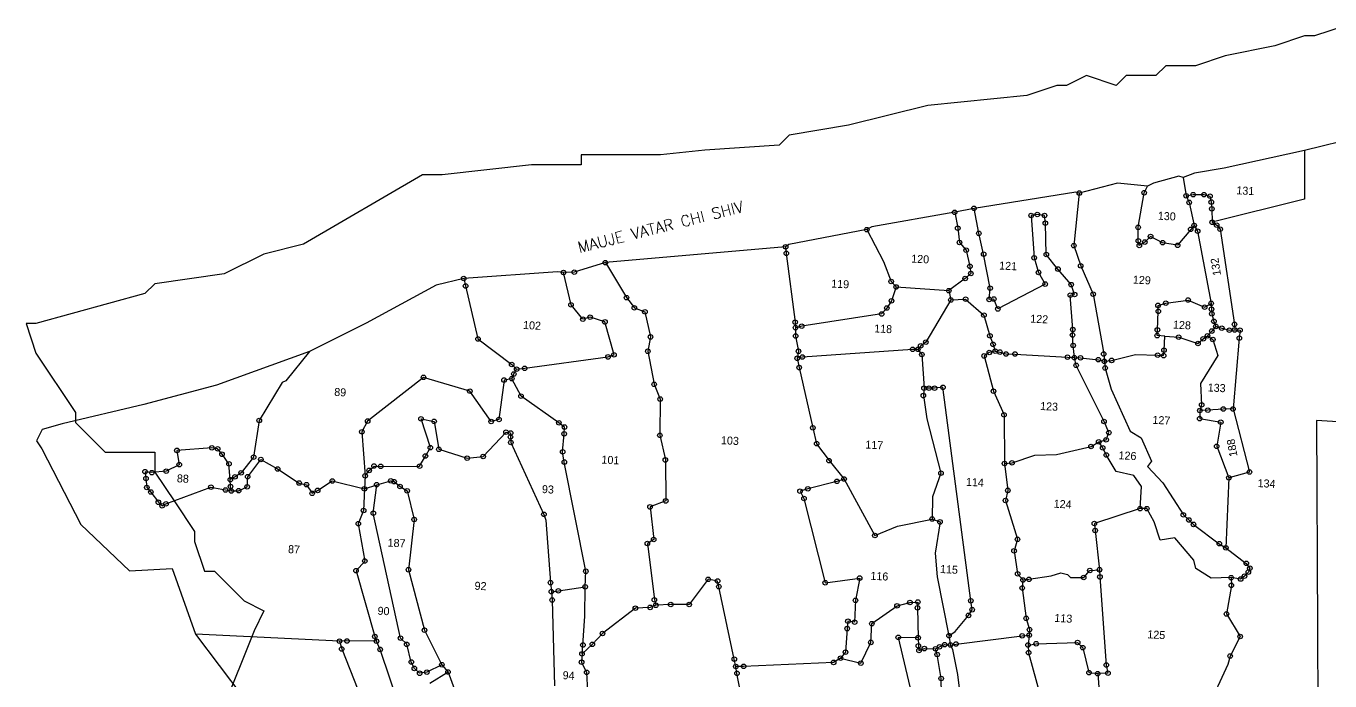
# Model space of a CAD drawing. Header units: metres. Extents: x 264236 to 267565, y 2149535 to 2151154.
# Drawn here: x 264236 to 265689, y 2150281 to 2151011 of the extents above; entities that cross this region are included whole.
import ezdxf

# ---------------------------------------------------------------- set-up
doc = ezdxf.new("R2010")
doc.units = ezdxf.units.M
doc.header["$LTSCALE"] = 0.3
for name, color, linetype in [('POLY_PARCEL', 6, 'Continuous'), ('SYM_STONE', 1, 'Continuous'), ('TEXT_MAPOUT', 7, 'Continuous'), ('TEXT_PARCEL', 7, 'Continuous'), ('V_BOUND_LINE', 7, 'Continuous'), ('VILLAGE BOUNDRY', 1, 'Continuous')]:
    doc.layers.add(name, color=color, linetype=linetype)
doc.styles.get("Standard").update_dxf_attribs({"font": 'simplex.shx'})
doc.styles.add('TEXT_MAP', font='', dxfattribs={"height": 1.8})
doc.styles.get('TEXT_MAP').set_extended_font_data('Kruti Dev 050')

msp = doc.modelspace()

# ---------------------------------------------------------------- linework, layer by layer
at = {"layer": 'POLY_PARCEL'}
for p, q in [((265660.9, 2150871.8), (265661.1, 2150817.8)), ((265482.4, 2150824.9), (265486, 2150832.3)), ((265525.9, 2150841.9), (265529.1, 2150821.5)), ((265410, 2150824.5), (265403.9, 2150765.9)), ((265475.6, 2150786.4), (265482.4, 2150824.9)), ((265529.1, 2150821.5), (265536.9, 2150822.8)), ((265529.1, 2150821.5), (265532.5, 2150814.1)), ((265536.9, 2150822.8), (265549, 2150822.8)), ((265549, 2150822.8), (265555.7, 2150821.1)), ((265555.7, 2150821.1), (265557.1, 2150814.5)), ((265661.1, 2150817.8), (265558.2, 2150792)), ((265271.1, 2150803.1), (265274.5, 2150785.4)), ((265298, 2150779.7), (265292.7, 2150807.5)), ((265532.5, 2150814.1), (265538.1, 2150788.4)), ((265557.1, 2150814.5), (265557.8, 2150806.9)), ((265557.8, 2150806.9), (265558.2, 2150792)), ((265363.2, 2150800.6), (265356.3, 2150799.6)), ((265356.3, 2150799.6), (265359.7, 2150752.3)), ((265371.3, 2150799.5), (265363.2, 2150800.6)), ((265372.2, 2150790.9), (265371.3, 2150799.5)), ((265373.2, 2150756.1), (265372.2, 2150790.9)), ((265558.2, 2150792), (265563.2, 2150788.7)), ((265563.2, 2150788.7), (265567.1, 2150784.3)), ((265173.2, 2150783.8), (265191.8, 2150748.4)), ((265274.5, 2150785.4), (265276.5, 2150769.5)), ((265303.4, 2150756.5), (265298, 2150779.7)), ((265475.8, 2150771.3), (265475.6, 2150786.4)), ((265489.5, 2150776.1), (265483, 2150769.9)), ((265502.9, 2150769.2), (265489.5, 2150776.1)), ((265534.2, 2150784.1), (265519.6, 2150766.3)), ((265538.1, 2150788.4), (265534.2, 2150784.1)), ((265538.1, 2150788.4), (265541.9, 2150782)), ((265541.9, 2150782), (265557, 2150701.6)), ((265567.1, 2150784.3), (265583, 2150678.2)), ((265082.6, 2150764.6), (265083.4, 2150757.3)), ((265276.5, 2150769.5), (265283.9, 2150760.9)), ((265283.9, 2150760.9), (265288.1, 2150742.8)), ((265403.9, 2150765.9), (265411.6, 2150743.5)), ((265476.9, 2150766.1), (265475.8, 2150771.3)), ((265483, 2150769.9), (265476.9, 2150766.1)), ((265519.6, 2150766.3), (265502.9, 2150769.2)), ((264881.7, 2150747), (264905.3, 2150708)), ((265083.4, 2150757.3), (265093.2, 2150680.7)), ((265191.8, 2150748.4), (265200.3, 2150726)), ((265310.6, 2150718.5), (265303.4, 2150756.5)), ((265359.7, 2150752.3), (265364.6, 2150736.1)), ((265386.2, 2150739.8), (265373.2, 2150756.1)), ((264843.4, 2150700), (264835, 2150736)), ((265289.1, 2150734.8), (265282.8, 2150729.3)), ((265288.1, 2150742.8), (265289.1, 2150734.8)), ((265364.6, 2150736.1), (265372, 2150723.1)), ((265400.9, 2150722.5), (265386.2, 2150739.8)), ((265411.6, 2150743.5), (265425.5, 2150711.9)), ((264723.8, 2150729.3), (264725.9, 2150721)), ((264725.9, 2150721), (264739.7, 2150661.9)), ((265200.3, 2150726), (265205.8, 2150719.9)), ((265205.8, 2150719.9), (265200.7, 2150704.4)), ((265205.8, 2150719.9), (265264.6, 2150715.8)), ((265282.8, 2150729.3), (265264.6, 2150715.8)), ((265264.6, 2150715.8), (265266.8, 2150705.4)), ((265309.6, 2150706), (265310.6, 2150718.5)), ((265372, 2150723.1), (265319.2, 2150695.4)), ((265404.8, 2150711.4), (265400.9, 2150722.5)), ((264905.3, 2150708), (264914, 2150696.6)), ((265200.7, 2150704.4), (265195.5, 2150696.4)), ((265266.8, 2150705.4), (265238.9, 2150658.4)), ((265266.8, 2150705.4), (265283.3, 2150706.3)), ((265283.3, 2150706.3), (265303.7, 2150688.4)), ((265314.7, 2150706.4), (265309.6, 2150706)), ((265319.2, 2150695.4), (265314.7, 2150706.4)), ((265400, 2150710.7), (265404.8, 2150711.4)), ((265402.8, 2150672.4), (265400, 2150710.7)), ((265425.5, 2150711.9), (265437.2, 2150645.2)), ((265497.8, 2150699.3), (265506.4, 2150701.8)), ((265506.4, 2150701.8), (265531.3, 2150705.3)), ((265531.3, 2150705.3), (265549.7, 2150697.3)), ((265549.7, 2150697.3), (265557, 2150701.6)), ((265557, 2150701.6), (265557.4, 2150695.1)), ((264856.6, 2150683.9), (264843.4, 2150700)), ((264914, 2150696.6), (264925.8, 2150692.2)), ((264925.8, 2150692.2), (264932, 2150664.2)), ((265189.7, 2150689.8), (265100.6, 2150676.2)), ((265195.5, 2150696.4), (265189.7, 2150689.8)), ((265303.7, 2150688.4), (265310.4, 2150665.4)), ((265497.1, 2150672), (265498.1, 2150692.7)), ((265498.1, 2150692.7), (265497.8, 2150699.3)), ((265557.4, 2150695.1), (265557.8, 2150689.9)), ((265557.8, 2150689.9), (265560.1, 2150681.5)), ((264864.7, 2150686.2), (264856.6, 2150683.9)), ((264881.2, 2150680.9), (264864.7, 2150686.2)), ((264891.4, 2150644.3), (264881.2, 2150680.9)), ((265093.2, 2150680.7), (265093.6, 2150674.5)), ((265100.6, 2150676.2), (265093.6, 2150674.5)), ((265093.6, 2150674.5), (265093.8, 2150665.2)), ((265402.5, 2150666.3), (265402.8, 2150672.4)), ((265562.2, 2150675.9), (265557.7, 2150670.7)), ((265560.1, 2150681.5), (265562.2, 2150675.9)), ((265562.2, 2150675.9), (265568.8, 2150673.9)), ((265568.8, 2150673.9), (265577.3, 2150671.7)), ((265583, 2150678.2), (265583.3, 2150672)), ((264739.7, 2150661.9), (264777.3, 2150633.5)), ((264932, 2150664.2), (264929.1, 2150648.2)), ((265093.8, 2150665.2), (265097, 2150648.2)), ((265238.9, 2150658.4), (265233.2, 2150654.3)), ((265310.4, 2150665.4), (265313.9, 2150655.9)), ((265403.2, 2150654.7), (265402.5, 2150666.3)), ((265496.8, 2150665.6), (265497.1, 2150672)), ((265505.5, 2150665.1), (265496.8, 2150665.6)), ((265504.5, 2150649.5), (265505.5, 2150665.1)), ((265505.5, 2150665.1), (265520.8, 2150663.9)), ((265520.8, 2150663.9), (265542.3, 2150656.8)), ((265542.3, 2150656.8), (265548.2, 2150662.1)), ((265548.2, 2150662.1), (265552.9, 2150665.4)), ((265557.7, 2150670.7), (265552.9, 2150665.4)), ((265552.9, 2150665.4), (265558.9, 2150661.3)), ((265558.9, 2150661.3), (265564.5, 2150643.5)), ((265577.3, 2150671.7), (265583.3, 2150672)), ((265588.4, 2150662.8), (265581.4, 2150583.9)), ((265583.3, 2150672), (265589.2, 2150671.7)), ((265589.2, 2150671.7), (265588.4, 2150662.8)), ((264552, 2150647.8), (264525.4, 2150615.2)), ((264884.6, 2150641.9), (264891.4, 2150644.3)), ((264929.1, 2150648.2), (264936.1, 2150611.4)), ((265097, 2150648.2), (265095.6, 2150640.4)), ((265224.2, 2150650.3), (265101.4, 2150641.8)), ((265230.1, 2150650.3), (265224.2, 2150650.3)), ((265233.2, 2150654.3), (265230.1, 2150650.3)), ((265230.1, 2150650.3), (265234.4, 2150644.6)), ((265234.4, 2150644.6), (265237, 2150607)), ((265309.7, 2150646.9), (265304, 2150643)), ((265316.3, 2150648.3), (265309.7, 2150646.9)), ((265313.9, 2150655.9), (265316.3, 2150648.3)), ((265316.3, 2150648.3), (265321.5, 2150647.3)), ((265321.5, 2150647.3), (265328.3, 2150645.2)), ((265328.3, 2150645.2), (265338.3, 2150645.1)), ((265338.3, 2150645.1), (265396.9, 2150641.7)), ((265404.5, 2150641.1), (265403.2, 2150654.7)), ((265437.2, 2150645.2), (265438, 2150637)), ((265446, 2150638), (265472.6, 2150644.5)), ((265472.6, 2150644.5), (265497.4, 2150643.9)), ((265497.4, 2150643.9), (265504, 2150643.3)), ((265504, 2150643.3), (265504.5, 2150649.5)), ((265564.5, 2150643.5), (265545, 2150612.3)), ((264777.3, 2150633.5), (264782.8, 2150628.3)), ((264782.8, 2150628.3), (264791.8, 2150629.2)), ((264791.8, 2150629.2), (264884.6, 2150641.9)), ((265101.4, 2150641.8), (265095.6, 2150640.4)), ((265095.6, 2150640.4), (265097.8, 2150630)), ((265097.8, 2150630), (265113, 2150562.9)), ((265304, 2150643), (265314.3, 2150603.7)), ((265396.9, 2150641.7), (265404.5, 2150641.1)), ((265404.5, 2150641.1), (265411.3, 2150640.9)), ((265406.5, 2150632.5), (265404.5, 2150641.1)), ((265437.6, 2150570), (265406.5, 2150632.5)), ((265411.3, 2150640.9), (265431.3, 2150638.8)), ((265431.3, 2150638.8), (265438, 2150637)), ((265438, 2150637), (265446, 2150638)), ((265438, 2150637), (265438.9, 2150629.5)), ((265438.9, 2150629.5), (265445.5, 2150606.1)), ((264525.4, 2150615.2), (264521.5, 2150613.3)), ((264679, 2150619.1), (264616.7, 2150570.4)), ((264730.7, 2150603.7), (264679, 2150619.1)), ((264768.8, 2150616.1), (264763.1, 2150572.2)), ((264777.4, 2150617.6), (264768.8, 2150616.1)), ((264777.4, 2150617.6), (264779.7, 2150622.9)), ((264787.7, 2150598.1), (264777.4, 2150617.6)), ((264779.7, 2150622.9), (264782.8, 2150628.3)), ((264521.5, 2150613.3), (264495.9, 2150571.1)), ((264754.4, 2150569.9), (264730.7, 2150603.7)), ((264936.1, 2150611.4), (264942.8, 2150594.9)), ((265237, 2150607), (265236.2, 2150598.8)), ((265242.5, 2150607.1), (265237, 2150607)), ((265248.7, 2150607.1), (265242.5, 2150607.1)), ((265258, 2150608), (265248.7, 2150607.1)), ((265289.1, 2150370.1), (265258, 2150608)), ((265314.3, 2150603.7), (265326.1, 2150577.4)), ((265445.5, 2150606.1), (265466.6, 2150559.1)), ((265545, 2150612.3), (265546.4, 2150588.5)), ((264829.9, 2150568.5), (264787.7, 2150598.1)), ((264942.8, 2150594.9), (264942.5, 2150554.5)), ((265236.2, 2150598.8), (265240.1, 2150573)), ((265546.4, 2150588.5), (265544.3, 2150582.1)), ((264495.9, 2150571.1), (264489.6, 2150530.2)), ((264686.6, 2150540.8), (264676.2, 2150572.9)), ((264676.2, 2150572.9), (264690.8, 2150570.1)), ((264763.1, 2150572.2), (264754.4, 2150569.9)), ((265240.1, 2150573), (265255.8, 2150512.4)), ((265326.1, 2150577.4), (265326.7, 2150523.1)), ((265544.3, 2150582.1), (265544.2, 2150573.1)), ((265544.2, 2150573.1), (265567.7, 2150569.2)), ((265553.3, 2150582.6), (265544.3, 2150582.1)), ((265570.5, 2150583.8), (265553.3, 2150582.6)), ((265581.4, 2150583.9), (265570.5, 2150583.8)), ((265581.4, 2150583.9), (265599.8, 2150513.6)), ((265844.3, 2150559.9), (265674.5, 2150571)), ((265674.5, 2150571), (265675.5, 2150338.4)), ((264616.7, 2150570.4), (264610.3, 2150558.4)), ((264610.3, 2150558.4), (264613.9, 2150509.4)), ((264690.8, 2150570.1), (264696.1, 2150538.9)), ((264745.5, 2150530.9), (264771, 2150558.1)), ((264771, 2150558.1), (264776.1, 2150557.1)), ((264776.1, 2150557.1), (264775.9, 2150552.7)), ((264836.2, 2150563.7), (264829.9, 2150568.5)), ((264834.1, 2150536.1), (264835.8, 2150556.2)), ((264835.8, 2150556.2), (264836.2, 2150563.7)), ((265113, 2150562.9), (265117.2, 2150545.2)), ((265443, 2150557.5), (265437.6, 2150570)), ((265439.9, 2150549.5), (265443, 2150557.5)), ((265466.6, 2150559.1), (265479.1, 2150551.6)), ((265567.7, 2150569.2), (265563.2, 2150542.3)), ((264775.9, 2150552.7), (264776.3, 2150546.5)), ((264776.3, 2150546.5), (264813.2, 2150466.4)), ((264942.5, 2150554.5), (264948.6, 2150527.1)), ((265117.2, 2150545.2), (265131, 2150526.3)), ((265384.5, 2150533.2), (265423.1, 2150542)), ((265423.1, 2150542), (265431.7, 2150547.3)), ((265431.7, 2150547.3), (265439.9, 2150549.5)), ((265436.1, 2150540.6), (265431.7, 2150547.3)), ((265479.1, 2150551.6), (265490.6, 2150525.6)), ((265563.2, 2150542.3), (265576.7, 2150507.2)), ((264443, 2150540.5), (264404.1, 2150537.7)), ((264404.1, 2150537.7), (264406.7, 2150521.8)), ((264449.5, 2150539.5), (264443, 2150540.5)), ((264454.4, 2150533.4), (264449.5, 2150539.5)), ((264462.1, 2150522.7), (264454.4, 2150533.4)), ((264489.6, 2150530.2), (264475.7, 2150512.7)), ((264483, 2150508.4), (264497.7, 2150527.6)), ((264497.7, 2150527.6), (264516.4, 2150517)), ((264674.7, 2150520.1), (264681.1, 2150531.4)), ((264681.1, 2150531.4), (264686.6, 2150540.8)), ((264696.1, 2150538.9), (264727.6, 2150529)), ((264727.6, 2150529), (264745.5, 2150530.9)), ((264835.9, 2150524.7), (264834.1, 2150536.1)), ((264948.6, 2150527.1), (264949, 2150481.4)), ((265335, 2150523.9), (265360.4, 2150532.3)), ((265360.4, 2150532.3), (265384.5, 2150533.2)), ((265440.1, 2150532.6), (265436.1, 2150540.6)), ((265451, 2150514.1), (265440.1, 2150532.6)), ((264376.1, 2150512.9), (264368.6, 2150514)), ((264368.6, 2150514), (264369.6, 2150506.4)), ((264392.2, 2150514.6), (264376.1, 2150512.9)), ((264406.7, 2150521.8), (264392.2, 2150514.6)), ((264463.6, 2150505.1), (264462.1, 2150522.7)), ((264475.7, 2150512.7), (264468.9, 2150508.3)), ((264516.4, 2150517), (264540.4, 2150501.3)), ((264613.9, 2150509.4), (264618.4, 2150515.4)), ((264618.4, 2150515.4), (264623.8, 2150520.3)), ((264623.8, 2150520.3), (264631.3, 2150519.9)), ((264631.3, 2150519.9), (264674.7, 2150520.1)), ((264859.9, 2150403), (264835.9, 2150524.7)), ((265131, 2150526.3), (265147.8, 2150505.8)), ((265255.8, 2150512.4), (265246.2, 2150485.9)), ((265326.7, 2150523.1), (265335, 2150523.9)), ((265326.7, 2150523.1), (265330.3, 2150493.1)), ((265470.8, 2150509.6), (265451, 2150514.1)), ((265490.6, 2150525.6), (265485.9, 2150519.8)), ((265485.9, 2150519.8), (265503.3, 2150501.6)), ((265599.8, 2150513.6), (265576.7, 2150507.2)), ((264369.6, 2150506.4), (264370.5, 2150496.4)), ((264468.9, 2150508.3), (264463.6, 2150505.1)), ((264463.9, 2150497.4), (264463.6, 2150505.1)), ((264482.4, 2150497.1), (264483, 2150508.4)), ((264540.4, 2150501.3), (264548.5, 2150499.5)), ((264548.5, 2150499.5), (264554.9, 2150489.9)), ((264560.9, 2150493.1), (264577.3, 2150503.6)), ((264577.3, 2150503.6), (264613.1, 2150494.8)), ((264613.9, 2150509.4), (264613.1, 2150494.8)), ((264613.1, 2150494.8), (264626.8, 2150499.5)), ((264623, 2150467.8), (264626.8, 2150499.5)), ((264626.8, 2150499.5), (264642.5, 2150503.8)), ((264642.5, 2150503.8), (264646.2, 2150502.9)), ((264646.2, 2150502.9), (264652.8, 2150497.5)), ((265139.8, 2150503.2), (265107.4, 2150494.9)), ((265147.8, 2150505.8), (265139.8, 2150503.2)), ((265147.8, 2150505.8), (265182.2, 2150442.9)), ((265479.5, 2150497.5), (265470.8, 2150509.6)), ((265503.3, 2150501.6), (265526, 2150465.9)), ((265576.7, 2150507.2), (265573.4, 2150429.1)), ((264370.5, 2150496.4), (264375, 2150491.3)), ((264375, 2150491.3), (264383.4, 2150479.9)), ((264391.9, 2150478.1), (264442, 2150496.8)), ((264442, 2150496.8), (264458.3, 2150493.6)), ((264458.3, 2150493.6), (264464.8, 2150492.5)), ((264464.8, 2150492.5), (264463.9, 2150497.4)), ((264464.8, 2150492.5), (264472.9, 2150492.8)), ((264472.9, 2150492.8), (264482.4, 2150497.1)), ((264554.9, 2150489.9), (264560.9, 2150493.1)), ((264613.1, 2150494.8), (264612.2, 2150470.8)), ((264652.8, 2150497.5), (264660.8, 2150492.6)), ((264660.8, 2150492.6), (264668.6, 2150460.7)), ((265107.4, 2150494.9), (265098.7, 2150492.2)), ((265098.7, 2150492.2), (265103.1, 2150484.1)), ((265103.1, 2150484.1), (265126.8, 2150390.2)), ((265246.2, 2150485.9), (265246, 2150461.2)), ((265330.3, 2150493.1), (265327.8, 2150481.9)), ((265477.8, 2150472.8), (265479.5, 2150497.5)), ((264383.4, 2150479.9), (264387.6, 2150475.9)), ((264387.6, 2150475.9), (264391.9, 2150478.1)), ((264612.2, 2150470.8), (264606.3, 2150456)), ((264949, 2150481.4), (264931.5, 2150474.7)), ((264931.5, 2150474.7), (264935.6, 2150438.4)), ((265327.8, 2150481.9), (265341.1, 2150438.6)), ((265477.8, 2150472.8), (265426.8, 2150456.2)), ((265485.3, 2150472.8), (265477.8, 2150472.8)), ((265493.4, 2150458.1), (265485.3, 2150472.8)), ((264606.3, 2150456), (264613.5, 2150414.4)), ((264653.4, 2150328.5), (264623, 2150467.8)), ((264668.6, 2150460.7), (264662.2, 2150404.7)), ((264813.2, 2150466.4), (264815.3, 2150460.1)), ((264815.3, 2150460.1), (264820.6, 2150390.3)), ((265207.2, 2150453.3), (265246, 2150461.2)), ((265246, 2150461.2), (265254.8, 2150458)), ((265254.8, 2150458), (265249.5, 2150423.2)), ((265426.8, 2150456.2), (265427.7, 2150448.4)), ((265500.1, 2150437.5), (265493.4, 2150458.1)), ((265526, 2150465.9), (265532.2, 2150460.2)), ((265532.2, 2150460.2), (265537.3, 2150455.2)), ((265537.3, 2150455.2), (265566.1, 2150433.7)), ((265182.2, 2150442.9), (265207.2, 2150453.3)), ((265427.7, 2150448.4), (265432.5, 2150404.7)), ((265516.5, 2150440.3), (265500.1, 2150437.5)), ((265537.6, 2150415.2), (265516.5, 2150440.3)), ((264935.6, 2150438.4), (264928.5, 2150434)), ((264928.5, 2150434), (264936.3, 2150371.2)), ((265341.1, 2150438.6), (265337.3, 2150425.7)), ((265337.3, 2150425.7), (265341.3, 2150400.1)), ((265566.1, 2150433.7), (265573.4, 2150429.1)), ((265573.4, 2150429.1), (265596.2, 2150411.8)), ((264613.5, 2150414.4), (264603.8, 2150403.6)), ((265249.5, 2150423.2), (265251.6, 2150396.8)), ((265539.9, 2150405.9), (265537.6, 2150415.2)), ((265596.2, 2150411.8), (265600.1, 2150406.5)), ((264603.8, 2150403.6), (264624.8, 2150330.2)), ((264662.2, 2150404.7), (264680.1, 2150337.3)), ((264859.2, 2150385.6), (264859.9, 2150403)), ((265251.6, 2150396.8), (265264.7, 2150331.2)), ((265341.3, 2150400.1), (265347.2, 2150393.3)), ((265353.9, 2150394), (265378.5, 2150397.8)), ((265378.5, 2150397.8), (265389.3, 2150401.1)), ((265389.3, 2150401.1), (265396.8, 2150399.3)), ((265396.8, 2150399.3), (265400.1, 2150396)), ((265414.9, 2150396), (265421.8, 2150403.8)), ((265421.8, 2150403.8), (265432.5, 2150404.7)), ((265432.5, 2150404.7), (265433, 2150396.7)), ((265433, 2150396.7), (265440.1, 2150298.5)), ((265557, 2150395.2), (265539.9, 2150405.9)), ((265594.1, 2150397.5), (265589.8, 2150394.3)), ((265598.5, 2150402.1), (265594.1, 2150397.5)), ((265600.1, 2150406.5), (265598.5, 2150402.1)), ((264820.6, 2150390.3), (264821.5, 2150380.2)), ((264829.3, 2150381.2), (264859.2, 2150385.6)), ((264858.9, 2150352.9), (264859.2, 2150385.6)), ((264996.3, 2150394), (264975.2, 2150365.9)), ((265006.8, 2150392.1), (264996.3, 2150394)), ((265008.2, 2150385.8), (265006.8, 2150392.1)), ((265025.4, 2150305.1), (265008.2, 2150385.8)), ((265126.8, 2150390.2), (265165.2, 2150395.4)), ((265165.2, 2150395.4), (265160.5, 2150370.6)), ((265347.2, 2150393.3), (265346.4, 2150384.4)), ((265346.4, 2150384.4), (265350.8, 2150350.5)), ((265347.2, 2150393.3), (265353.9, 2150394)), ((265400.1, 2150396), (265414.9, 2150396)), ((265579.3, 2150395.9), (265557, 2150395.2)), ((265579.5, 2150387.3), (265574.1, 2150355.4)), ((265589.8, 2150394.3), (265579.3, 2150395.9)), ((265579.3, 2150395.9), (265579.5, 2150387.3)), ((264821.5, 2150380.2), (264829.3, 2150381.2)), ((264821.5, 2150380.2), (264822.4, 2150370.9)), ((264822.4, 2150370.9), (264825, 2150275.4)), ((264936.3, 2150371.2), (264938, 2150365.1)), ((265160.5, 2150370.6), (265159.6, 2150346.3)), ((265206.9, 2150364.4), (265221.2, 2150368.2)), ((265221.2, 2150368.2), (265230, 2150368.7)), ((265230, 2150368.7), (265229.7, 2150362.2)), ((265290.6, 2150360.1), (265289.1, 2150370.1)), ((264856.7, 2150320.8), (264858.9, 2150352.9)), ((264915.2, 2150361.8), (264878.5, 2150333.7)), ((264931.7, 2150362.7), (264915.2, 2150361.8)), ((264938, 2150365.1), (264931.7, 2150362.7)), ((264954.6, 2150365.9), (264938, 2150365.1)), ((264975.2, 2150365.9), (264954.6, 2150365.9)), ((265178.7, 2150344.6), (265206.9, 2150364.4)), ((265229.7, 2150362.2), (265230.3, 2150328.9)), ((265271.5, 2150335.7), (265286.5, 2150353.8)), ((265286.5, 2150353.8), (265290.6, 2150360.1)), ((265574.1, 2150355.4), (265589.3, 2150330.2)), ((265151.3, 2150339.1), (265149.4, 2150312.8)), ((265152.1, 2150347.3), (265151.3, 2150339.1)), ((265159.6, 2150346.3), (265152.1, 2150347.3)), ((265177.6, 2150323.7), (265178.7, 2150344.6)), ((265350.8, 2150350.5), (265354.5, 2150337.9)), ((265354.5, 2150337.9), (265354.1, 2150331.8)), ((265675.5, 2150338.4), (265676.3, 2150216)), ((264585.3, 2150325.1), (264424.7, 2150333)), ((264593.6, 2150325.3), (264585.3, 2150325.1)), ((264585.3, 2150325.1), (264587.8, 2150316.4)), ((264626.6, 2150325), (264593.6, 2150325.3)), ((264624.8, 2150330.2), (264626.6, 2150325)), ((264630.6, 2150315.9), (264626.6, 2150325)), ((264660.3, 2150321.6), (264653.4, 2150328.5)), ((264680.1, 2150337.3), (264699.4, 2150298.8)), ((264878.5, 2150333.7), (264867.2, 2150321.6)), ((265166.5, 2150300.6), (265177.6, 2150323.7)), ((265230.3, 2150328.9), (265208.2, 2150329.3)), ((265208.2, 2150329.3), (265222.8, 2150266.4)), ((265230.3, 2150328.9), (265230.6, 2150319.9)), ((265264.7, 2150331.2), (265271.5, 2150335.7)), ((265264.7, 2150331.2), (265266.4, 2150320.8)), ((265272.6, 2150321.9), (265346.3, 2150331.1)), ((265346.3, 2150331.1), (265354.1, 2150331.8)), ((265354.1, 2150331.8), (265352.9, 2150320.8)), ((265361.9, 2150322.2), (265408.1, 2150323.6)), ((265408.1, 2150323.6), (265413.9, 2150317.8)), ((265589.3, 2150330.2), (265578.2, 2150308.5)), ((264587.8, 2150316.4), (264621.9, 2150230.6)), ((264659, 2150232.1), (264630.6, 2150315.9)), ((264665.4, 2150301.8), (264660.3, 2150321.6)), ((264855.7, 2150310.9), (264855.2, 2150301.6)), ((264867.2, 2150321.6), (264855.7, 2150310.9)), ((264855.7, 2150310.9), (264856.7, 2150320.8)), ((265149.4, 2150312.8), (265143.9, 2150306.2)), ((265230.6, 2150319.9), (265231.3, 2150314.7)), ((265231.3, 2150314.7), (265237.3, 2150316.8)), ((265237.3, 2150316.8), (265249.7, 2150316.5)), ((265249.7, 2150316.5), (265254.2, 2150318.7)), ((265251.6, 2150310.2), (265249.7, 2150316.5)), ((265256.1, 2150283.5), (265251.6, 2150310.2)), ((265254.2, 2150318.7), (265259.9, 2150321.2)), ((265259.9, 2150321.2), (265266.4, 2150320.8)), ((265266.4, 2150320.8), (265272.6, 2150321.9)), ((265266.4, 2150320.8), (265268.7, 2150315.9)), ((265268.7, 2150315.9), (265274.3, 2150287.9)), ((265352.9, 2150320.8), (265361.9, 2150322.2)), ((265352.9, 2150320.8), (265353.5, 2150312.2)), ((265353.5, 2150312.2), (265416.5, 2150079.4)), ((265413.9, 2150317.8), (265420.8, 2150290)), ((264668.8, 2150294.7), (264665.4, 2150301.8)), ((264674.7, 2150289.3), (264668.8, 2150294.7)), ((264699.4, 2150298.8), (264682.7, 2150290.6)), ((264699.4, 2150298.8), (264706.3, 2150290.7)), ((264855.2, 2150301.6), (264860.8, 2150290.3)), ((265027.2, 2150296.8), (265025.4, 2150305.1)), ((265035.8, 2150297), (265027.2, 2150296.8)), ((265028.4, 2150289.2), (265027.2, 2150296.8)), ((265136.1, 2150301.4), (265035.8, 2150297)), ((265143.9, 2150306.2), (265136.1, 2150301.4)), ((265143.9, 2150306.2), (265166.5, 2150300.6)), ((265440.1, 2150298.5), (265442, 2150289.4)), ((265575.6, 2150299), (265553.1, 2150250.1)), ((265578.2, 2150308.5), (265575.6, 2150299)), ((264682.7, 2150290.6), (264674.7, 2150289.3)), ((264706.3, 2150290.7), (264685.9, 2150278)), ((264706.3, 2150290.7), (264713.3, 2150272.5)), ((264860.8, 2150290.3), (264863, 2150242.8)), ((265038.7, 2150236.2), (265028.4, 2150289.2)), ((265256.9, 2150238.1), (265256.1, 2150283.5)), ((265274.3, 2150287.9), (265279.6, 2150242.7)), ((265420.8, 2150290), (265430.5, 2150288.9)), ((265442, 2150289.4), (265430.5, 2150288.9)), ((265430.5, 2150288.9), (265433.7, 2150247.7))]:
    msp.add_line(p, q, dxfattribs=at)
at = {"layer": 'SYM_STONE'}
for centre in [(265410, 2150824.5), (265482.4, 2150824.9), (265529.1, 2150821.5), (265536.9, 2150822.8), (265549, 2150822.8), (265555.7, 2150821.1), (265271.1, 2150803.1), (265292.7, 2150807.5), (265363.2, 2150800.6), (265532.5, 2150814.1), (265557.1, 2150814.5), (265557.8, 2150806.9), (265356.3, 2150799.6), (265371.3, 2150799.5), (265372.2, 2150790.9), (265475.6, 2150786.4), (265538.1, 2150788.4), (265558.2, 2150792), (265563.2, 2150788.7), (265173.2, 2150783.8), (265274.5, 2150785.4), (265298, 2150779.7), (265489.5, 2150776.1), (265534.2, 2150784.1), (265541.9, 2150782), (265567.1, 2150784.3), (265082.6, 2150764.6), (265083.4, 2150757.3), (265276.5, 2150769.5), (265283.9, 2150760.9), (265403.9, 2150765.9), (265475.8, 2150771.3), (265476.9, 2150766.1), (265483, 2150769.9), (265502.9, 2150769.2), (265519.6, 2150766.3), (264881.7, 2150747), (265288.1, 2150742.8), (265303.4, 2150756.5), (265359.7, 2150752.3), (265373.2, 2150756.1), (265411.6, 2150743.5), (264723.8, 2150729.3), (264835, 2150736), (264847.1, 2150736.4), (265282.8, 2150729.3), (265289.1, 2150734.8), (265364.6, 2150736.1), (265386.2, 2150739.8), (264725.9, 2150721), (265200.3, 2150726), (265205.8, 2150719.9), (265264.6, 2150715.8), (265310.6, 2150718.5), (265372, 2150723.1), (265400.9, 2150722.5), (264843.4, 2150700), (264905.3, 2150708), (265200.7, 2150704.4), (265266.8, 2150705.4), (265283.3, 2150706.3), (265309.6, 2150706), (265314.7, 2150706.4), (265400, 2150710.7), (265404.8, 2150711.4), (265425.5, 2150711.9), (265497.8, 2150699.3), (265506.4, 2150701.8), (265531.3, 2150705.3), (265557, 2150701.6), (264864.7, 2150686.2), (264914, 2150696.6), (264925.8, 2150692.2), (265189.7, 2150689.8), (265195.5, 2150696.4), (265303.7, 2150688.4), (265319.2, 2150695.4), (265498.1, 2150692.7), (265549.7, 2150697.3), (265557.4, 2150695.1), (265557.8, 2150689.9), (264856.6, 2150683.9), (264881.2, 2150680.9), (265093.2, 2150680.7), (265093.6, 2150674.5), (265100.6, 2150676.2), (265402.8, 2150672.4), (265497.1, 2150672), (265557.7, 2150670.7), (265560.1, 2150681.5), (265562.2, 2150675.9), (265568.8, 2150673.9), (265577.3, 2150671.7), (265583, 2150678.2), (265583.3, 2150672), (265589.2, 2150671.7), (264739.7, 2150661.9), (264932, 2150664.2), (265093.8, 2150665.2), (265238.9, 2150658.4), (265310.4, 2150665.4), (265313.9, 2150655.9), (265402.5, 2150666.3), (265496.8, 2150665.6), (265520.8, 2150663.9), (265542.3, 2150656.8), (265548.2, 2150662.1), (265552.9, 2150665.4), (265558.9, 2150661.3), (265588.4, 2150662.8), (264884.6, 2150641.9), (264891.4, 2150644.3), (264929.1, 2150648.2), (265097, 2150648.2), (265101.4, 2150641.8), (265224.2, 2150650.3), (265230.1, 2150650.3), (265233.2, 2150654.3), (265234.4, 2150644.6), (265304, 2150643), (265309.7, 2150646.9), (265316.3, 2150648.3), (265321.5, 2150647.3), (265328.3, 2150645.2), (265338.3, 2150645.1), (265396.9, 2150641.7), (265403.2, 2150654.7), (265404.5, 2150641.1), (265411.3, 2150640.9), (265437.2, 2150645.2), (265497.4, 2150643.9), (265504, 2150643.3), (265504.5, 2150649.5), (264777.3, 2150633.5), (264782.8, 2150628.3), (264791.8, 2150629.2), (265095.6, 2150640.4), (265097.8, 2150630), (265406.5, 2150632.5), (265431.3, 2150638.8), (265438, 2150637), (265438.9, 2150629.5), (265446, 2150638), (264679, 2150619.1), (264768.8, 2150616.1), (264777.4, 2150617.6), (264779.7, 2150622.9), (264730.7, 2150603.7), (264787.7, 2150598.1), (264936.1, 2150611.4), (265236.2, 2150598.8), (265237, 2150607), (265242.5, 2150607.1), (265248.7, 2150607.1), (265258, 2150608), (265314.3, 2150603.7), (264942.8, 2150594.9), (265546.4, 2150588.5), (265553.3, 2150582.6), (265570.5, 2150583.8), (265581.4, 2150583.9), (264495.9, 2150571.1), (264616.7, 2150570.4), (264676.2, 2150572.9), (264690.8, 2150570.1), (264754.4, 2150569.9), (264763.1, 2150572.2), (264829.9, 2150568.5), (265326.1, 2150577.4), (265437.6, 2150570), (265544.2, 2150573.1), (265544.3, 2150582.1), (265567.7, 2150569.2), (264610.3, 2150558.4), (264771, 2150558.1), (264776.1, 2150557.1), (264835.8, 2150556.2), (264836.2, 2150563.7), (264942.5, 2150554.5), (265113, 2150562.9), (265443, 2150557.5), (264443, 2150540.5), (264449.5, 2150539.5), (264686.6, 2150540.8), (264696.1, 2150538.9), (264775.9, 2150552.7), (264776.3, 2150546.5), (265117.2, 2150545.2), (265423.1, 2150542), (265431.7, 2150547.3), (265436.1, 2150540.6), (265439.9, 2150549.5), (265563.2, 2150542.3), (264404.1, 2150537.7), (264454.4, 2150533.4), (264489.6, 2150530.2), (264497.7, 2150527.6), (264681.1, 2150531.4), (264727.6, 2150529), (264745.5, 2150530.9), (264834.1, 2150536.1), (264835.9, 2150524.7), (264948.6, 2150527.1), (265131, 2150526.3), (265440.1, 2150532.6), (264368.6, 2150514), (264376.1, 2150512.9), (264392.2, 2150514.6), (264406.7, 2150521.8), (264462.1, 2150522.7), (264475.7, 2150512.7), (264516.4, 2150517), (264618.4, 2150515.4), (264623.8, 2150520.3), (264631.3, 2150519.9), (264674.7, 2150520.1), (265255.8, 2150512.4), (265326.7, 2150523.1), (265335, 2150523.9), (265599.8, 2150513.6), (264369.6, 2150506.4), (264370.5, 2150496.4), (264442, 2150496.8), (264463.6, 2150505.1), (264463.9, 2150497.4), (264468.9, 2150508.3), (264482.4, 2150497.1), (264483, 2150508.4), (264540.4, 2150501.3), (264548.5, 2150499.5), (264577.3, 2150503.6), (264613.9, 2150509.4), (264626.8, 2150499.5), (264642.5, 2150503.8), (264646.2, 2150502.9), (264652.8, 2150497.5), (265139.8, 2150503.2), (265147.8, 2150505.8), (265576.7, 2150507.2), (264375, 2150491.3), (264458.3, 2150493.6), (264464.8, 2150492.5), (264472.9, 2150492.8), (264554.9, 2150489.9), (264560.9, 2150493.1), (264613.1, 2150494.8), (264660.8, 2150492.6), (264949, 2150481.4), (265098.7, 2150492.2), (265103.1, 2150484.1), (265107.4, 2150494.9), (265327.8, 2150481.9), (265330.3, 2150493.1), (264383.4, 2150479.9), (264387.6, 2150475.9), (264391.9, 2150478.1), (264612.2, 2150470.8), (264623, 2150467.8), (264813.2, 2150466.4), (264931.5, 2150474.7), (265477.8, 2150472.8), (265485.3, 2150472.8), (264606.3, 2150456), (264668.6, 2150460.7), (265246, 2150461.2), (265254.8, 2150458), (265426.8, 2150456.2), (265526, 2150465.9), (265532.2, 2150460.2), (265537.3, 2150455.2), (264935.6, 2150438.4), (265182.2, 2150442.9), (265341.1, 2150438.6), (265427.7, 2150448.4), (264928.5, 2150434), (265337.3, 2150425.7), (265566.1, 2150433.7), (265573.4, 2150429.1), (264613.5, 2150414.4), (265596.2, 2150411.8), (264603.8, 2150403.6), (264662.2, 2150404.7), (264859.9, 2150403), (264996.3, 2150394), (265165.2, 2150395.4), (265341.3, 2150400.1), (265353.9, 2150394), (265414.9, 2150396), (265421.8, 2150403.8), (265432.5, 2150404.7), (265433, 2150396.7), (265579.3, 2150395.9), (265589.8, 2150394.3), (265594.1, 2150397.5), (265598.5, 2150402.1), (265600.1, 2150406.5), (264820.6, 2150390.3), (264821.5, 2150380.2), (264829.3, 2150381.2), (264859.2, 2150385.6), (265006.8, 2150392.1), (265008.2, 2150385.8), (265126.8, 2150390.2), (265346.4, 2150384.4), (265347.2, 2150393.3), (265579.5, 2150387.3), (264822.4, 2150370.9), (264936.3, 2150371.2), (264938, 2150365.1), (264954.6, 2150365.9), (264975.2, 2150365.9), (265160.5, 2150370.6), (265221.2, 2150368.2), (265230, 2150368.7), (265289.1, 2150370.1), (264915.2, 2150361.8), (264931.7, 2150362.7), (265206.9, 2150364.4), (265229.7, 2150362.2), (265286.5, 2150353.8), (265290.6, 2150360.1), (265350.8, 2150350.5), (265574.1, 2150355.4), (264680.1, 2150337.3), (265151.3, 2150339.1), (265152.1, 2150347.3), (265159.6, 2150346.3), (265178.7, 2150344.6), (265354.5, 2150337.9), (264585.3, 2150325.1), (264593.6, 2150325.3), (264624.8, 2150330.2), (264626.6, 2150325), (264653.4, 2150328.5), (264660.3, 2150321.6), (264867.2, 2150321.6), (264878.5, 2150333.7), (265177.6, 2150323.7), (265208.2, 2150329.3), (265230.3, 2150328.9), (265259.9, 2150321.2), (265264.7, 2150331.2), (265272.6, 2150321.9), (265346.3, 2150331.1), (265354.1, 2150331.8), (265361.9, 2150322.2), (265408.1, 2150323.6), (265589.3, 2150330.2), (264587.8, 2150316.4), (264630.6, 2150315.9), (264855.7, 2150310.9), (264856.7, 2150320.8), (265149.4, 2150312.8), (265230.6, 2150319.9), (265231.3, 2150314.7), (265237.3, 2150316.8), (265249.7, 2150316.5), (265251.6, 2150310.2), (265254.2, 2150318.7), (265266.4, 2150320.8), (265352.9, 2150320.8), (265353.5, 2150312.2), (265413.9, 2150317.8), (265578.2, 2150308.5), (264665.4, 2150301.8), (264668.8, 2150294.7), (264699.4, 2150298.8), (264855.2, 2150301.6), (265025.4, 2150305.1), (265027.2, 2150296.8), (265035.8, 2150297), (265136.1, 2150301.4), (265143.9, 2150306.2), (265166.5, 2150300.6), (265440.1, 2150298.5), (264674.7, 2150289.3), (264682.7, 2150290.6), (264706.3, 2150290.7), (264860.8, 2150290.3), (265028.4, 2150289.2), (265256.1, 2150283.5), (265420.8, 2150290), (265430.5, 2150288.9), (265442, 2150289.4)]:
    msp.add_circle(centre, 2.53, dxfattribs=at)
at = {"layer": 'V_BOUND_LINE'}
for p, q in [((265875.7, 2150925), (265660.9, 2150871.8)), ((265660.9, 2150871.8), (265571.4, 2150852.2)), ((265538.5, 2150846.7), (265525.9, 2150841.9)), ((265571.4, 2150852.2), (265538.5, 2150846.7)), ((265452.5, 2150835.4), (265410, 2150824.5)), ((265486, 2150832.3), (265452.5, 2150835.4)), ((265492.9, 2150835.7), (265486, 2150832.3)), ((265520.8, 2150843.5), (265492.9, 2150835.7)), ((265525.9, 2150841.9), (265520.8, 2150843.5)), ((265406.2, 2150825.4), (265292.7, 2150807.5)), ((265410, 2150824.5), (265406.2, 2150825.4)), ((265271.1, 2150803.1), (265178.9, 2150786.9)), ((265292.7, 2150807.5), (265271.1, 2150803.1)), ((265173.2, 2150783.8), (265086.1, 2150767.2)), ((265178.9, 2150786.9), (265173.2, 2150783.8)), ((265082.6, 2150764.6), (264881.7, 2150747)), ((265086.1, 2150767.2), (265082.6, 2150764.6)), ((264881.7, 2150747), (264847.1, 2150736.4)), ((264828.2, 2150736.7), (264723.8, 2150729.3)), ((264835, 2150736), (264828.2, 2150736.7)), ((264847.1, 2150736.4), (264835, 2150736)), ((264693.1, 2150722), (264615, 2150679.7)), ((264723.8, 2150729.3), (264693.1, 2150722)), ((264615, 2150679.7), (264552, 2150647.8)), ((264552, 2150647.8), (264448.4, 2150610.3)), ((264448.4, 2150610.3), (264367.1, 2150588.7)), ((264367.1, 2150588.7), (264276.3, 2150567.3)), ((264254, 2150560.9), (264247.5, 2150548.5)), ((264276.3, 2150567.3), (264254, 2150560.9)), ((264247.5, 2150548.5), (264253.7, 2150539.3)), ((264253.7, 2150539.3), (264296.9, 2150455.3)), ((264296.9, 2150455.3), (264351.3, 2150403.4)), ((264351.3, 2150403.4), (264398.9, 2150406.1)), ((264398.9, 2150406.1), (264424.7, 2150333)), ((264424.7, 2150333), (264477.7, 2150262.9))]:
    msp.add_line(p, q, dxfattribs=at)
at = {"layer": 'VILLAGE BOUNDRY'}
for p, q in [((265705.3, 2151010.6), (265672.1, 2150999.6)), ((265661.1, 2150999.6), (265627.9, 2150988.5)), ((265672.1, 2150999.6), (265661.1, 2150999.6)), ((265572.7, 2150977.5), (265539.5, 2150966.4)), ((265627.9, 2150988.5), (265572.7, 2150977.5)), ((265506.4, 2150966.4), (265495.4, 2150955.4)), ((265539.5, 2150966.4), (265506.4, 2150966.4)), ((265418, 2150955.4), (265395.9, 2150944.4)), ((265451.2, 2150944.4), (265418, 2150955.4)), ((265462.2, 2150955.4), (265451.2, 2150944.4)), ((265495.4, 2150955.4), (265462.2, 2150955.4)), ((265384.9, 2150944.4), (265351.7, 2150933.3)), ((265395.9, 2150944.4), (265384.9, 2150944.4)), ((265241.3, 2150922.3), (265152.9, 2150900.2)), ((265351.7, 2150933.3), (265241.3, 2150922.3)), ((265152.9, 2150900.2), (265086.6, 2150889.1)), ((265075.6, 2150878.1), (264992.7, 2150872.5)), ((265086.6, 2150889.1), (265075.6, 2150878.1)), ((264943, 2150867), (264854.6, 2150867)), ((264854.6, 2150867), (264854.6, 2150856)), ((264992.7, 2150872.5), (264943, 2150867)), ((264799.4, 2150856), (264699.9, 2150844.9)), ((264854.6, 2150856), (264799.4, 2150856)), ((264677.9, 2150844.9), (264545.3, 2150767.6)), ((264699.9, 2150844.9), (264677.9, 2150844.9)), ((264545.3, 2150767.6), (264501.1, 2150756.5)), ((264501.1, 2150756.5), (264456.9, 2150734.5)), ((264456.9, 2150734.5), (264379.6, 2150723.4)), ((264379.6, 2150723.4), (264368.5, 2150712.4)), ((264368.5, 2150712.4), (264247, 2150679.2)), ((264247, 2150679.2), (264236, 2150679.2)), ((264236, 2150679.2), (264247, 2150646.1)), ((264247, 2150646.1), (264291.2, 2150579.8)), ((264291.2, 2150579.8), (264291.2, 2150568.7)), ((264291.2, 2150568.7), (264324.3, 2150535.6)), ((264324.3, 2150535.6), (264379.6, 2150535.6)), ((264379.6, 2150535.6), (264379.6, 2150513.5)), ((264379.6, 2150513.5), (264401.7, 2150480.4)), ((264401.7, 2150480.4), (264423.8, 2150447.2)), ((264423.8, 2150447.2), (264423.8, 2150436.2)), ((264423.8, 2150436.2), (264434.8, 2150403)), ((264434.8, 2150403), (264445.9, 2150403)), ((264445.9, 2150403), (264479, 2150369.9)), ((264479, 2150369.9), (264501.1, 2150358.8)), ((264501.1, 2150358.8), (264490.1, 2150336.7)), ((264490.1, 2150336.7), (264445.9, 2150226.3))]:
    msp.add_line(p, q, dxfattribs=at)

# ---------------------------------------------------------------- texts
at = {"layer": 'TEXT_MAPOUT'}
msp.add_text('MAUJE VATAR CHI SHIV', height=12.394, rotation=14.0688, dxfattribs=at).set_placement((264852.8, 2150757.7))
at = {"layer": 'TEXT_PARCEL', "style": 'TEXT_MAP'}
for s, rotation, p in [('131', 357.0461, (265585, 2150823.2)), ('130', 357.0461, (265497.4, 2150794.9)), ('120', 357.0461, (265222.5, 2150747.1)), ('121', 357.0461, (265320.5, 2150739.4)), ('132', 98.6682, (265568, 2150733.2)), ('129', 357.0461, (265469.6, 2150723.7)), ('119', 357.0461, (265133.3, 2150719.3)), ('122', 357.0461, (265355.2, 2150680.2)), ('102', 357.0461, (264789.8, 2150673.1)), ('118', 357.0461, (265181.2, 2150669.3)), ('128', 357.0461, (265514.3, 2150673.5)), ('89', 357.0461, (264579.3, 2150598.5)), ('133', 357.0461, (265553, 2150603.5)), ('123', 357.0461, (265366.2, 2150582.8)), ('127', 357.0461, (265491.4, 2150567.4)), ('103', 357.0461, (265010.4, 2150544.7)), ('117', 357.0461, (265171.3, 2150539.9)), ('188', 99.738, (265586.4, 2150531.5)), ('101', 357.0461, (264877.2, 2150523.1)), ('126', 357.0461, (265453.6, 2150527.9)), ('88', 357.0461, (264403.9, 2150502.2)), ('93', 357.0461, (264810.8, 2150490.2)), ('114', 357.0461, (265283.5, 2150498.3)), ('134', 357.0461, (265608.6, 2150496.9)), ('124', 357.0461, (265381.3, 2150473.9)), ('87', 357.0461, (264527.8, 2150423.3)), ('187', 357.0461, (264638.8, 2150430.6)), ('116', 357.0461, (265177, 2150393.6)), ('115', 357.0461, (265254.6, 2150401.1)), ('92', 357.0461, (264735.7, 2150382.5)), ('90', 357.0461, (264627.6, 2150354.6)), ('113', 357.0461, (265382.1, 2150346.6)), ('125', 357.0461, (265485.7, 2150328.3)), ('94', 357.0461, (264833.9, 2150282.8))]:
    msp.add_text(s, height=8.92, rotation=rotation, dxfattribs=at).set_placement(p)

doc.saveas('drawing.dxf')
